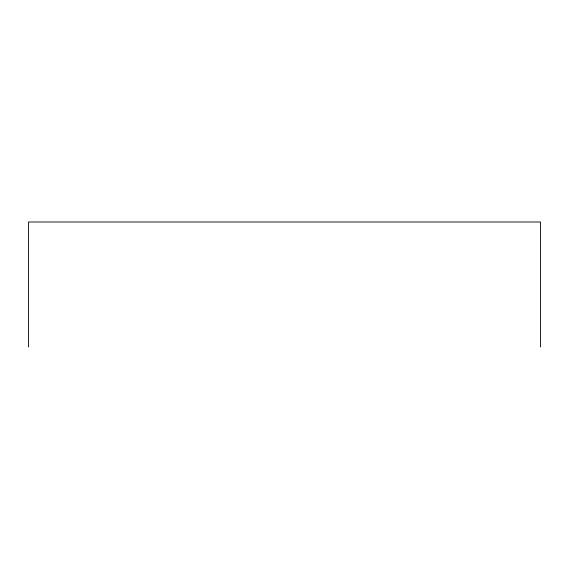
<?xml version="1.0" encoding="UTF-8"?>
<svg xmlns="http://www.w3.org/2000/svg" width="569" height="569" viewBox="0 0 569 569"><rect width="100%" height="100%" fill="white"/><g stroke="black" fill="none" stroke-linecap="round" stroke-linejoin="round"><path stroke-width="0.85" d="M540.55 346.998L540.55 222.002L28.45 222.002L28.45 346.998"/></g></svg>
